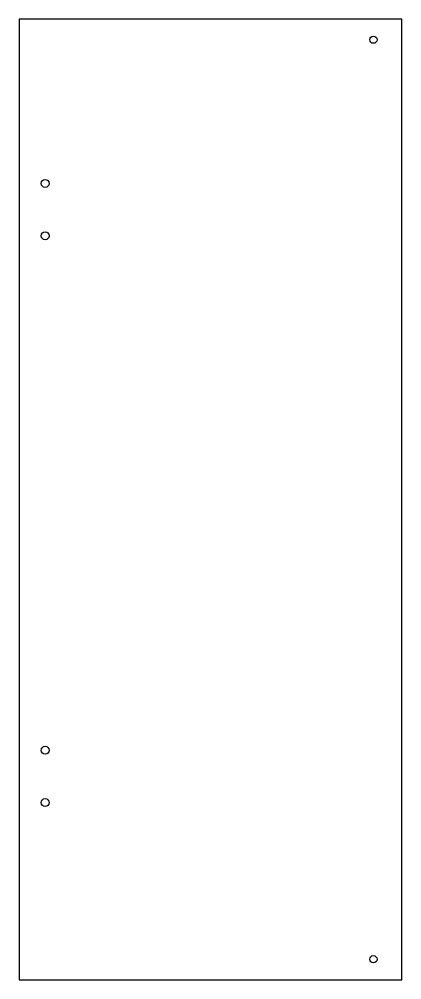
# Model space of a CAD drawing. Header units: millimetres. Extents: x -548 to -380, y -153 to 269.
import ezdxf

# ---------------------------------------------------------------- set-up
doc = ezdxf.new("R2010")
doc.units = ezdxf.units.MM
doc.layers.get('0').update_dxf_attribs({"linetype": 'CONTINUOUS'})

msp = doc.modelspace()

# ---------------------------------------------------------------- linework, layer by layer
msp.add_lwpolyline([(-547.74, -152.54), (-379.74, -152.54), (-379.74, 269.46), (-547.74, 269.46)], close=True)
for centre, radius in [((-392.2, 260.46), 1.6), ((-536.35, 197.3), 1.75), ((-536.35, 174.3), 1.75), ((-536.35, -51.7), 1.75), ((-536.35, -74.7), 1.75), ((-392.2, -143.54), 1.6)]:
    msp.add_circle(centre, radius)

doc.saveas('drawing.dxf')
